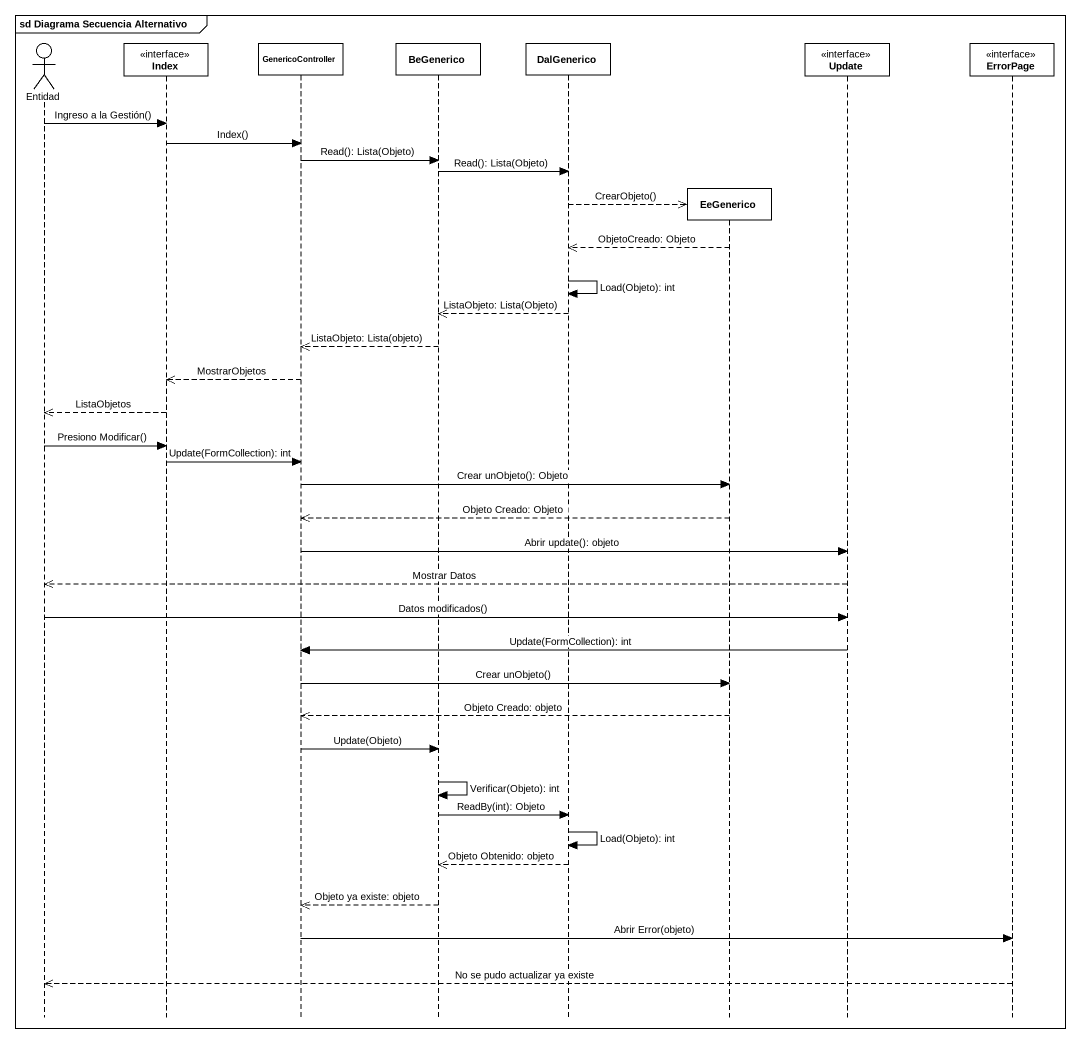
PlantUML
@startuml
mainframe sd Diagrama Secuencia Alternativo
hide footbox
actor Entidad
participant Index <<interface>>
participant GenericoController
participant BeGenerico
participant DalGenerico
participant EeGenerico
participant Update <<interface>>
participant ErrorPage <<interface>>

Entidad -> Index : Ingreso a la Gestión()
Index -> GenericoController : Index()
GenericoController -> BeGenerico : Read(): Lista(Objeto)
BeGenerico -> DalGenerico : Read(): Lista(Objeto)
DalGenerico -->> EeGenerico ** : CrearObjeto()
EeGenerico -->> DalGenerico : ObjetoCreado: Objeto
DalGenerico -> DalGenerico : Load(Objeto): int
DalGenerico -->> BeGenerico : ListaObjeto: Lista(Objeto)
BeGenerico -->> GenericoController : ListaObjeto: Lista(objeto)
GenericoController -->> Index : MostrarObjetos
Index -->> Entidad : ListaObjetos
Entidad -> Index : Presiono Modificar()
Index -> GenericoController : Update(FormCollection): int
GenericoController -> EeGenerico : Crear unObjeto(): Objeto
EeGenerico -->> GenericoController : Objeto Creado: Objeto
GenericoController -> Update : Abrir update(): objeto
Update -->> Entidad : Mostrar Datos
Entidad -> Update : Datos modificados()
Update -> GenericoController : Update(FormCollection): int
GenericoController -> EeGenerico : Crear unObjeto()
EeGenerico -->> GenericoController : Objeto Creado: objeto
GenericoController -> BeGenerico : Update(Objeto)
BeGenerico -> BeGenerico : Verificar(Objeto): int
BeGenerico -> DalGenerico : ReadBy(int): Objeto
DalGenerico -> DalGenerico : Load(Objeto): int
DalGenerico -->> BeGenerico : Objeto Obtenido: objeto
BeGenerico -->> GenericoController : Objeto ya existe: objeto
GenericoController -> ErrorPage : Abrir Error(objeto)
ErrorPage -->> Entidad : No se pudo actualizar ya existe
@enduml
